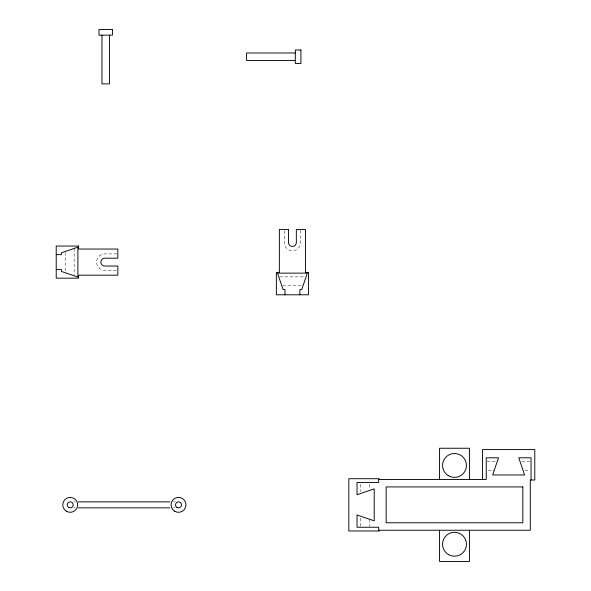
<?xml version="1.0" encoding="UTF-8"?>
<svg xmlns="http://www.w3.org/2000/svg" width="591" height="591" viewBox="0 0 591 591"><rect width="100%" height="100%" fill="white"/><g stroke="black" fill="none" stroke-linecap="round" stroke-linejoin="round"><path stroke-width="0.44" stroke-dasharray="2.96 2.22" d="M116.966 253.894L104.762 253.894A8.215 8.215 0 0 0 96.547 262.108A8.215 8.215 0 0 0 104.762 270.331L116.966 270.331M279.669 276.861L305.17 276.861M282.734 285.822L301.181 285.822M487.154 461.527L495.413 461.527M521.875 461.527L530.134 461.527M488.003 470.495L494.187 470.495M524.867 470.495L529.285 470.495M73.772 501.862L75.345 501.862M173.628 501.862L175.172 501.862M73.772 507.839L75.345 507.839M173.628 507.839L175.172 507.839M369.722 484.214L369.722 488.631M369.722 519.304L369.722 526.374M360.761 484.28L360.761 491.616M360.761 518.085L360.761 526.337M300.634 230.305L300.634 242.509A8.215 8.215 0 0 1 292.419 250.724A8.215 8.215 0 0 1 284.205 242.509L284.205 230.305M74.141 248.449L74.141 274.867M65.18 252.423L65.18 270.877"/><path stroke-width="0.89" d="M295.315 52.983L246.58 52.983L246.58 60.452L295.315 60.452M56.219 254.64L61.442 254.64L61.442 252.778L77.879 247.171L77.879 277.046L61.442 271.446L61.442 269.577L56.219 269.577M78.381 501.862L169.824 501.862M78.381 507.839L169.824 507.839M531.05 480.018L531.05 457.796L518.765 457.796L524.623 474.972L492.658 474.972L498.516 457.796L486.238 457.796L486.238 479.456L378.683 479.456L378.683 482.441L357.023 482.441L357.023 494.726L374.206 488.868L374.206 520.834L357.023 514.975L357.023 527.253L378.683 527.253L378.683 530.245L530.304 530.245L530.304 480.018L534.781 480.018L534.781 449.581L482.5 449.581L482.5 479.456M469.431 479.456L469.431 448.251L439.556 448.251L439.556 479.456M469.431 530.245L469.431 561.45L439.556 561.45L439.556 530.245M379.245 479.456L379.245 478.71L348.808 478.71L348.808 530.991L379.245 530.991L379.245 530.245M299.888 294.791L299.888 289.56L301.757 289.56L307.357 273.131L277.482 273.131L283.082 289.56L284.951 289.56L284.951 294.791M109.431 35.15L109.431 83.885L101.962 83.885L101.962 35.15M112.423 29.55L98.978 29.55L98.978 35.15L112.423 35.15L112.423 29.55M300.915 49.999L295.315 49.999L295.315 63.436L300.915 63.436L300.915 49.999M288.497 229.434L279.351 229.434L279.351 272.385L276.359 272.385L276.359 294.791L308.48 294.791L308.48 272.385L305.488 272.385L305.488 229.434L296.342 229.434L296.342 242.509A3.923 3.923 0 0 1 292.419 246.425A3.923 3.923 0 0 1 288.497 242.509L288.497 229.434M78.625 246.055L56.219 246.055L56.219 278.169L78.625 278.169L78.625 275.184L117.838 275.184L117.838 266.031L104.762 266.031A3.923 3.923 0 0 1 100.839 262.108A3.923 3.923 0 0 1 104.762 258.193L117.838 258.193L117.838 249.04L78.625 249.04L78.625 246.055M522.836 486.925L386.152 486.925L386.152 522.776L522.836 522.776L522.836 486.925M448.517 554.594A11.953 11.953 0 0 0 466.447 544.245A11.953 11.953 0 0 0 448.517 533.902A11.953 11.953 0 0 0 448.517 554.594M448.214 475.615A11.953 11.953 0 0 0 466.439 465.811A11.953 11.953 0 0 0 448.828 454.93A11.953 11.953 0 0 0 448.214 475.615M68.652 507.388A2.985 2.985 0 0 0 73.21 504.936A2.985 2.985 0 0 0 68.807 502.217A2.985 2.985 0 0 0 68.652 507.388M66.295 511.2A7.469 7.469 0 0 0 77.687 505.076A7.469 7.469 0 0 0 66.68 498.272A7.469 7.469 0 0 0 66.295 511.2M174.596 511.2A7.469 7.469 0 0 0 185.988 505.076A7.469 7.469 0 0 0 174.98 498.272A7.469 7.469 0 0 0 174.596 511.2M177.027 507.44A2.985 2.985 0 0 0 181.503 504.847A2.985 2.985 0 0 0 177.027 502.261A2.985 2.985 0 0 0 177.027 507.44"/></g></svg>
